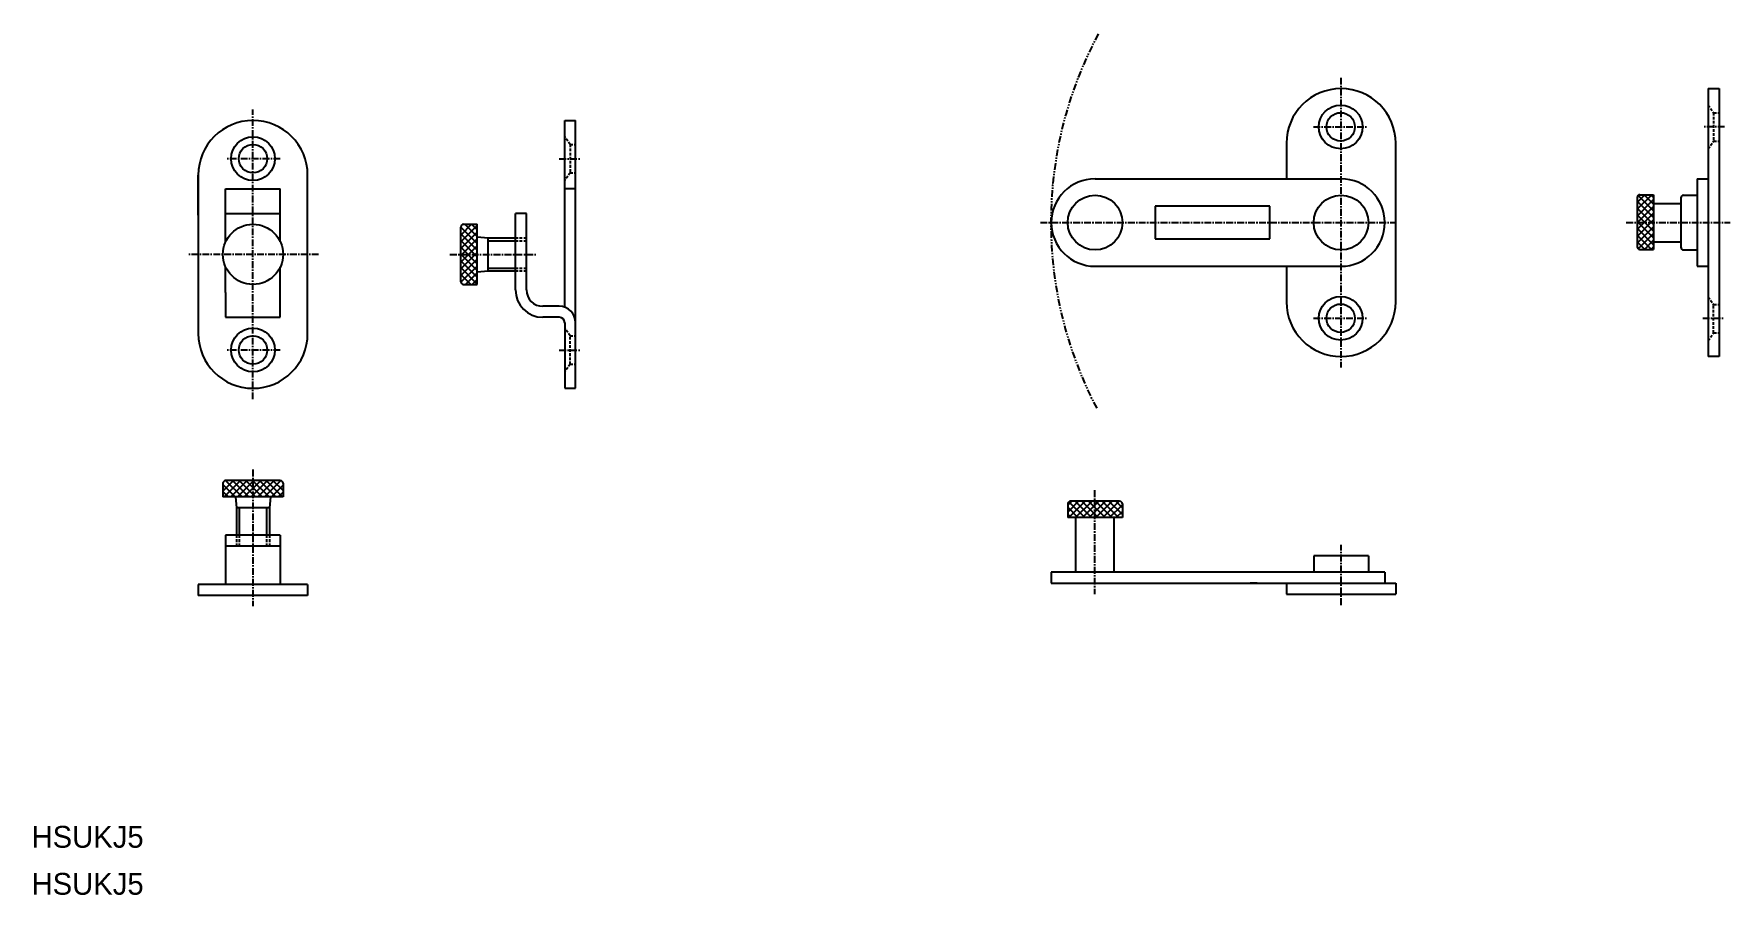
# Model space of a CAD drawing. Extents: x 0 to 311, y 0 to 157.
import ezdxf

# ---------------------------------------------------------------- set-up
doc = ezdxf.new("R2010")
doc.units = 0
for name, pattern in [('CENTER', [2, 1.25, -0.25, 0.25, -0.25]), ('DASHED', [0.75, 0.5, -0.25]), ('PHANTOM', [2.5, 1.25, -0.25, 0.25, -0.25, 0.25, -0.25])]:
    doc.linetypes.add(name, pattern=pattern)
doc.layers.get('0').update_dxf_attribs({"linetype": 'CONTINUOUS'})
doc.layers.add('CENTER', color=1, linetype='CENTER')

msp = doc.modelspace()

# ---------------------------------------------------------------- linework, layer by layer
at = {"color": 7}
for p, q in [((306.71, 147.46), (308.71, 147.46)), ((306.71, 147.46), (306.71, 98.46)), ((308.71, 147.46), (308.71, 98.46)), ((304.71, 130.96), (304.71, 114.96)), ((293.71, 125.39), (296.38, 128.05)), ((293.71, 126.63), (295.14, 128.05)), ((293.71, 127.55), (293.71, 118.55)), ((296.71, 125.09), (293.88, 127.92)), ((294.21, 128.05), (296.71, 128.05)), ((296.71, 126.33), (294.99, 128.05)), ((296.71, 127.57), (296.23, 128.05)), ((296.71, 128.05), (296.71, 118.05)), ((301.71, 127.46), (301.71, 118.46)), ((302.21, 127.96), (304.71, 127.96)), ((293.71, 124.15), (296.71, 127.15)), ((296.71, 123.86), (293.71, 126.86)), ((296.71, 122.62), (293.71, 125.62)), ((293.71, 121.68), (296.71, 124.68)), ((296.71, 121.38), (293.71, 124.38)), ((293.76, 122.96), (296.71, 125.91)), ((296.71, 126.46), (301.71, 126.46)), ((301.71, 126.46), (301.71, 119.46)), ((80.5, 122.64), (78.53, 120.68)), ((81.53, 122.44), (78.53, 119.44)), ((78.53, 122.14), (81.53, 119.14)), ((81.53, 121.2), (78.53, 118.2)), ((79.27, 122.64), (81.53, 120.38)), ((80.5, 122.64), (81.53, 121.62)), ((293.71, 120.44), (296.71, 123.44)), ((296.71, 120.14), (293.71, 123.14)), ((293.71, 119.2), (296.71, 122.2)), ((296.71, 118.91), (293.71, 121.91)), ((78.53, 120.91), (81.53, 117.91)), ((81.53, 119.96), (78.53, 116.96)), ((78.53, 119.67), (81.53, 116.67)), ((78.53, 118.43), (81.53, 115.43)), ((81.53, 118.73), (79.95, 117.14)), ((296.33, 118.05), (293.71, 120.67)), ((295.09, 118.05), (293.71, 119.43)), ((293.91, 118.16), (296.71, 120.96)), ((294.21, 118.05), (296.71, 118.05)), ((295.04, 118.05), (296.71, 119.73)), ((296.28, 118.05), (296.71, 118.49)), ((296.71, 119.46), (301.71, 119.46)), ((302.21, 117.96), (304.71, 117.96)), ((81.53, 117.49), (78.53, 114.49)), ((78.53, 117.19), (81.53, 114.19)), ((79.95, 117.14), (78.53, 115.73)), ((81.53, 116.25), (78.53, 113.25)), ((78.53, 115.96), (81.53, 112.96)), ((81.53, 115.01), (78.54, 112.03)), ((78.53, 114.72), (81.53, 111.72)), ((78.53, 113.48), (80.37, 111.64)), ((81.53, 113.78), (79.4, 111.64)), ((81.53, 112.54), (80.63, 111.64)), ((308.71, 98.46), (306.71, 98.46)), ((35.01, 73.8), (36.97, 75.77)), ((35.01, 75.03), (37.27, 72.77)), ((35.21, 72.77), (38.21, 75.77)), ((35.51, 75.77), (38.51, 72.77)), ((36.45, 72.77), (39.45, 75.77)), ((36.74, 75.77), (39.74, 72.77)), ((37.69, 72.77), (40.69, 75.77)), ((37.98, 75.77), (40.98, 72.77)), ((38.92, 72.77), (41.92, 75.77)), ((39.22, 75.77), (42.22, 72.77)), ((40.16, 72.77), (43.16, 75.77)), ((40.45, 75.77), (43.45, 72.77)), ((41.4, 72.77), (44.4, 75.77)), ((41.69, 75.77), (44.69, 72.77)), ((42.64, 72.77), (45.62, 75.76)), ((42.93, 75.77), (45.93, 72.77)), ((43.87, 72.77), (46.01, 74.9)), ((44.17, 75.77), (46.01, 73.93)), ((35.01, 73.79), (36.03, 72.77)), ((45.11, 72.77), (46.01, 73.67)), ((189.55, 70.01), (191.53, 71.98)), ((189.55, 71.24), (190.29, 71.98)), ((189.55, 71.48), (189.55, 68.98)), ((189.76, 68.98), (192.76, 71.98)), ((192.67, 68.98), (189.77, 71.89)), ((199.05, 71.98), (190.05, 71.98)), ((193.91, 68.98), (190.91, 71.98)), ((191, 68.98), (194, 71.98)), ((195.14, 68.98), (192.14, 71.98)), ((192.24, 68.98), (195.24, 71.98)), ((196.38, 68.98), (193.38, 71.98)), ((193.48, 68.98), (196.48, 71.98)), ((197.62, 68.98), (194.62, 71.98)), ((194.71, 68.98), (197.71, 71.98)), ((198.85, 68.98), (195.85, 71.98)), ((195.95, 68.98), (198.95, 71.98)), ((199.55, 69.53), (197.09, 71.98)), ((199.55, 70.77), (198.33, 71.98)), ((199.55, 71.48), (199.55, 68.98)), ((191.43, 68.98), (189.55, 70.87)), ((190.19, 68.98), (189.55, 69.63)), ((199.55, 68.98), (189.55, 68.98)), ((190.96, 68.98), (190.96, 58.98)), ((197.19, 68.98), (199.55, 71.34)), ((197.96, 68.98), (197.96, 58.98)), ((198.42, 68.98), (199.55, 70.11)), ((247.55, 58.98), (186.55, 58.98)), ((186.55, 58.98), (186.55, 56.98)), ((224.19, 58.98), (222.92, 58.98)), ((234.48, 58.98), (226.87, 58.98)), ((234.55, 61.98), (234.55, 58.98)), ((244.55, 61.98), (234.55, 61.98)), ((244.55, 61.98), (244.55, 58.98)), ((186.55, 56.98), (249.55, 56.98)), ((224.19, 56.98), (222.92, 56.98)), ((229.55, 56.98), (229.55, 54.98)), ((229.55, 54.98), (249.55, 54.98))]:
    msp.add_line(p, q, dxfattribs=at)
at = {"color": 3, "linetype": 'DASHED'}
for p, q in [((306.71, 144.46), (307.71, 143.06)), ((307.71, 143.06), (308.71, 143.06)), ((307.71, 143.06), (307.71, 137.86)), ((98.53, 137.24), (97.53, 138.64)), ((98.53, 137.24), (98.53, 132.04)), ((98.53, 137.24), (99.53, 137.24)), ((306.71, 136.46), (307.71, 137.86)), ((307.71, 137.86), (308.71, 137.86)), ((98.53, 132.04), (97.53, 130.64)), ((98.53, 132.04), (99.53, 132.04)), ((88.53, 120.14), (90.53, 120.14)), ((88.53, 119.64), (90.53, 119.64)), ((88.53, 114.64), (90.53, 114.64)), ((88.53, 114.14), (90.53, 114.14)), ((306.71, 109.37), (307.71, 107.97)), ((307.71, 107.97), (308.71, 107.97)), ((307.71, 102.77), (307.71, 107.97)), ((98.53, 102.24), (97.53, 103.64)), ((306.71, 101.37), (307.71, 102.77)), ((307.71, 102.77), (308.71, 102.77)), ((98.53, 97.04), (98.53, 102.24)), ((98.53, 102.24), (99.53, 102.24)), ((98.53, 97.04), (97.53, 95.64)), ((98.53, 97.04), (99.53, 97.04)), ((37.51, 65.77), (37.51, 63.77)), ((38.01, 65.77), (38.01, 63.77)), ((43.01, 65.77), (43.01, 63.77)), ((43.51, 65.77), (43.51, 63.77))]:
    msp.add_line(p, q, dxfattribs=at)
for p, q in [((97.53, 107.64), (97.53, 141.64)), ((97.53, 141.64), (99.53, 141.64)), ((99.53, 92.64), (99.53, 141.64)), ((229.55, 137.46), (229.55, 130.96)), ((249.55, 108.46), (249.55, 137.46)), ((30.51, 124.3), (30.51, 131.64)), ((50.51, 123.81), (50.51, 131.64)), ((194.55, 130.96), (239.55, 130.96)), ((304.71, 130.96), (306.71, 130.96)), ((99.53, 129.14), (97.53, 129.14)), ((35.51, 124.64), (45.51, 124.64)), ((88.53, 110.64), (88.53, 124.64)), ((90.53, 124.64), (88.53, 124.64)), ((90.53, 110.64), (90.53, 124.64)), ((226.55, 125.96), (205.55, 125.96)), ((205.55, 125.96), (205.55, 119.96)), ((226.55, 119.96), (226.55, 125.96)), ((78.53, 112.14), (78.53, 122.14)), ((79.03, 122.64), (81.53, 122.64)), ((81.53, 111.64), (81.53, 122.64)), ((81.53, 120.34), (83.53, 120.14)), ((83.53, 120.14), (88.53, 120.14)), ((83.53, 114.24), (83.53, 120.04)), ((205.55, 119.96), (226.55, 119.96)), ((194.55, 114.96), (239.55, 114.96)), ((229.55, 114.96), (229.55, 108.46)), ((304.71, 114.96), (306.71, 114.96)), ((81.53, 113.94), (83.53, 114.14)), ((83.53, 114.14), (88.53, 114.14)), ((79.03, 111.64), (81.53, 111.64)), ((96.53, 107.64), (93.53, 107.64)), ((96.53, 105.64), (93.53, 105.64)), ((97.53, 104.64), (97.53, 92.64)), ((97.53, 92.64), (99.53, 92.64)), ((35.01, 75.27), (35.01, 72.77)), ((45.51, 75.77), (35.51, 75.77)), ((46.01, 75.27), (46.01, 72.77)), ((46.01, 72.77), (35.01, 72.77)), ((37.31, 72.77), (37.51, 70.77)), ((43.71, 72.77), (43.51, 70.77)), ((43.51, 70.77), (37.51, 70.77)), ((37.51, 70.77), (37.51, 65.77)), ((43.51, 70.77), (43.51, 65.77)), ((35.51, 65.77), (35.51, 56.77)), ((45.51, 65.77), (35.51, 65.77)), ((45.51, 65.77), (45.51, 56.77)), ((45.51, 63.77), (35.51, 63.77)), ((247.55, 58.98), (247.55, 56.98)), ((50.51, 56.77), (30.51, 56.77)), ((30.51, 56.77), (30.51, 54.77)), ((50.51, 56.77), (50.51, 54.77)), ((249.55, 56.98), (249.55, 54.98)), ((50.51, 54.77), (30.51, 54.77))]:
    msp.add_line(p, q)
at = {"color": 7, "linetype": 'CONTINUOUS'}
for p, q in [((30.51, 131.64), (30.51, 102.64)), ((50.51, 102.64), (50.51, 131.64)), ((35.51, 129.14), (45.51, 129.14)), ((35.51, 125.14), (35.51, 129.14)), ((45.51, 125.14), (45.51, 129.14)), ((35.51, 119.43), (35.51, 125.14)), ((45.51, 119.43), (45.51, 125.14)), ((35.51, 110.14), (35.51, 114.85)), ((45.51, 110.14), (45.51, 114.85)), ((35.51, 110.14), (35.51, 105.64)), ((45.51, 105.64), (45.51, 110.14)), ((35.51, 105.64), (45.51, 105.64))]:
    msp.add_line(p, q, dxfattribs=at)
at = {"color": 3, "linetype": 'CONTINUOUS'}
for p, q in [((83.53, 119.64), (88.53, 119.64)), ((83.53, 114.64), (88.53, 114.64)), ((38.01, 70.77), (38.01, 65.77)), ((43.01, 70.77), (43.01, 65.77))]:
    msp.add_line(p, q, dxfattribs=at)
for centre, radius in [((239.48, 140.46), 4), ((239.48, 140.46), 2.6), ((40.51, 134.64), 4), ((40.51, 134.64), 2.6), ((194.55, 122.96), 5), ((239.55, 122.96), 5), ((40.51, 117.14), 5.5), ((239.48, 105.46), 4), ((239.48, 105.46), 2.6), ((40.51, 99.64), 4), ((40.51, 99.64), 2.6)]:
    msp.add_circle(centre, radius)
at = {"color": 3, "linetype": 'PHANTOM'}
msp.add_arc((259.48, 122.96), 73.01, 151.7987, 207.7729, dxfattribs=at)
for centre, radius, start, end in [((239.55, 137.46), 10, 0, 180), ((194.55, 122.96), 8, 90, 270), ((239.55, 122.96), 8, 270, 90), ((79.03, 122.14), 0.5, 90, 180), ((79.03, 112.14), 0.5, 180, 270), ((93.53, 110.64), 5, 180, 270), ((93.53, 110.64), 3, 180, 270), ((96.53, 104.64), 3, 0, 90), ((96.53, 104.64), 1, 0, 90), ((239.55, 108.46), 10, 180, 0), ((35.51, 75.27), 0.5, 90, 180), ((45.51, 75.27), 0.5, 0, 90)]:
    msp.add_arc(centre, radius, start, end)
at = {"color": 7, "linetype": 'CONTINUOUS'}
for centre, start, end in [((40.51, 131.64), 0, 180), ((40.51, 102.64), 180, 0)]:
    msp.add_arc(centre, 10, start, end, dxfattribs=at)
at = {"color": 7}
for centre, start, end in [((294.21, 127.55), 90, 180), ((302.21, 127.46), 90, 180), ((294.21, 118.55), 180, 270), ((302.21, 118.46), 180, 270), ((190.05, 71.48), 90, 180), ((199.05, 71.48), 0, 90)]:
    msp.add_arc(centre, 0.5, start, end, dxfattribs=at)
at = {"layer": 'CENTER', "color": 1, "linetype": 'CENTER'}
for p, q in [((239.48, 149.46), (239.48, 96.46)), ((40.51, 90.64), (40.51, 143.64)), ((234.48, 140.46), (244.48, 140.46)), ((309.71, 140.46), (305.71, 140.46)), ((45.51, 134.64), (35.51, 134.64)), ((96.53, 134.64), (100.53, 134.64)), ((184.55, 122.96), (249.55, 122.96)), ((291.71, 122.96), (310.71, 122.96)), ((52.51, 117.14), (28.51, 117.14)), ((52.51, 117.14), (28.51, 117.14)), ((76.53, 117.14), (92.53, 117.14)), ((234.48, 105.46), (244.48, 105.46)), ((305.71, 105.46), (309.71, 105.46)), ((45.51, 99.64), (35.51, 99.64)), ((96.53, 99.64), (100.53, 99.64)), ((40.51, 77.77), (40.51, 52.77)), ((194.46, 73.98), (194.46, 54.98)), ((239.55, 52.98), (239.55, 63.98))]:
    msp.add_line(p, q, dxfattribs=at)

# ---------------------------------------------------------------- texts
at = {"color": 7, "linetype": 'CONTINUOUS'}
for p in [(0, 8.6), (0, 0)]:
    msp.add_text('HSUKJ5', height=4, dxfattribs=at).set_placement(p)

doc.saveas('drawing.dxf')
